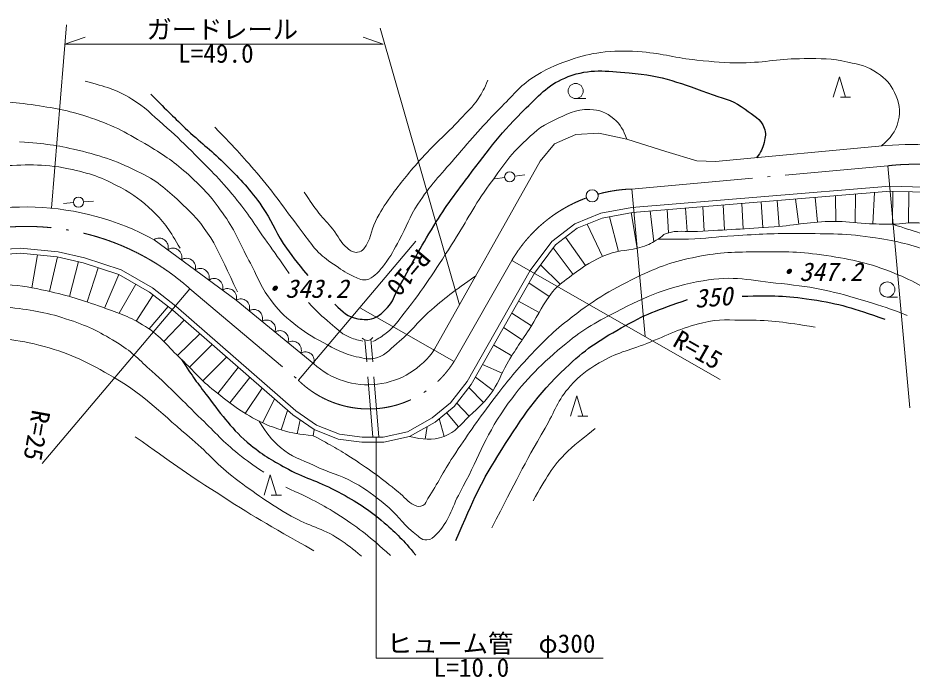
# Model space of a CAD drawing. Units: millimetres, scale not verified. Extents: x 40000 to 680144, y 20000 to 380000.
# Drawn here: x 303643 to 392152, y 268864 to 334156 of the extents above; entities that cross this region are included whole.
import ezdxf
from ezdxf.enums import TextEntityAlignment as Align

# ---------------------------------------------------------------- set-up
doc = ezdxf.new("R2010")
doc.units = ezdxf.units.MM
doc.header["$LTSCALE"] = 1000
doc.linetypes.add('DASHED', pattern=[7.5, 6, -1.5])
doc.linetypes.add('LONG_DASHED_DOTTED', pattern=[15.25, 12, -1.5, 0.25, -1.5])
for name, color, linetype, lineweight in [('M-BGD', 7, 'Continuous', 13), ('M-BMK', 2, 'LONG_DASHED_DOTTED', 13), ('M-STR-HTXT', 7, 'Continuous', 13)]:
    doc.layers.add(name, color=color, linetype=linetype, lineweight=lineweight)
doc.styles.add('ＭＳ ゴシック', font='')
doc.styles.get('ＭＳ ゴシック').set_extended_font_data('MS Gothic')

msp = doc.modelspace()

# ---------------------------------------------------------------- linework, layer by layer
at = {"layer": 'M-BGD'}
for p, q in [((384350, 326303), (384950, 328303)), ((384950, 328303), (385550, 326303)), ((358852, 326163), (359852, 326163)), ((385050, 326303), (386050, 326303)), ((350833, 318210), (351824, 318346)), ((352815, 318482), (353806, 318618)), ((390219, 313722), (390232, 316970)), ((391808, 313849), (391834, 316924)), ((310144, 315936), (311141, 316011)), ((378980, 313501), (378784, 316063)), ((380944, 313730), (380621, 316213)), ((382785, 313935), (382542, 316370)), ((384603, 313997), (384583, 316537)), ((386519, 313866), (386553, 316698)), ((388263, 313757), (388420, 316851)), ((308150, 315786), (309147, 315861)), ((368032, 312867), (367898, 315173)), ((369889, 313001), (369731, 315323)), ((371582, 313045), (371431, 315462)), ((373592, 313157), (373459, 315628)), ((375431, 313257), (375293, 315778)), ((377382, 313379), (377215, 315935)), ((363092, 311033), (362214, 314460)), ((364924, 311337), (364338, 314867)), ((366577, 311985), (366241, 315037)), ((361491, 310519), (359983, 313710)), ((359823, 309619), (357843, 312422)), ((305036, 307429), (305571, 310691)), ((358589, 308740), (356632, 311369)), ((306778, 307056), (307557, 310503)), ((308736, 306564), (309645, 310015)), ((310510, 306019), (311604, 309412)), ((357314, 307770), (355383, 309693)), ((312230, 305415), (313650, 308737)), ((313656, 304898), (315309, 307785)), ((356232, 306576), (354230, 307921)), ((315354, 304133), (317046, 306711)), ((389693, 306503), (390693, 306503)), ((316634, 303350), (318511, 305560)), ((355228, 304976), (353198, 306101)), ((354473, 303671), (352529, 304920)), ((318094, 302102), (320107, 304206)), ((319428, 300722), (321649, 302860)), ((353551, 302259), (351716, 303487)), ((320634, 299549), (322860, 301802)), ((352529, 300691), (350736, 301757)), ((321938, 298224), (324290, 300553)), ((323442, 296952), (325455, 299536)), ((351571, 298958), (349642, 299827)), ((324635, 296027), (326590, 298544)), ((350674, 297263), (348934, 298577)), ((326155, 294974), (327805, 297480)), ((349741, 296077), (348285, 297547)), ((358354, 294717), (358954, 296717)), ((358954, 296717), (359554, 294717)), ((327856, 294049), (329057, 296390)), ((348325, 294706), (347087, 296012)), ((329692, 293361), (330322, 295286)), ((347266, 293638), (346072, 295062)), ((331299, 292973), (331568, 294333)), ((345829, 292708), (345346, 294468)), ((359054, 294717), (360054, 294717)), ((332885, 292768), (332962, 293379)), ((343961, 292431), (344163, 293692)), ((328026, 286890), (328626, 288890)), ((328626, 288890), (329226, 286890)), ((328726, 286890), (329726, 286890))]:
    msp.add_line(p, q, dxfattribs=at)
at = {"layer": 'M-BGD', "linetype": 'DASHED'}
for p, q in [((338775, 292627), (337992, 302254)), ((339370, 292627), (338582, 302320))]:
    msp.add_line(p, q, dxfattribs=at)
at = {"layer": 'M-BGD'}
for points in [[(389564, 321523), (372675, 319915), (370853, 319997), (367761, 320908), (363924, 322151), (361135, 322730), (358872, 322620), (356746, 321681), (355338, 319970), (344889, 301349)], [(301192, 311147), (303916, 311349), (307615, 311000), (310229, 310392), (313854, 309196), (316965, 307411), (319284, 305589), (331155, 295222), (333198, 293823), (335480, 292921), (337726, 292627), (339805, 292627), (342216, 293161), (344646, 294541), (346468, 296032), (348106, 298130), (354341, 309132), (356494, 312021), (358758, 313751), (361334, 314800), (364408, 315389), (389954, 317478), (394445, 317349)], [(301263, 310651), (303911, 310848), (307535, 310505), (310093, 309910), (313650, 308737), (316684, 306995), (318965, 305203), (330848, 294826), (332962, 293379), (335354, 292434), (337693, 292127), (339860, 292127), (342398, 292689), (344930, 294127), (346828, 295680), (348523, 297851), (354760, 308858), (356853, 311666), (359008, 313313), (361477, 314319), (364476, 314893), (389967, 316978), (394390, 316851)], [(317122, 312188), (325246, 306190), (332921, 299896)], [(332921, 299896), (325246, 306190), (317122, 312188)]]:
    msp.add_lwpolyline(points, dxfattribs=at)
for centre, radius in [((358852, 326913), 750), ((352320, 318414), 500), ((309645, 315898), 500), ((389693, 307253), 750)]:
    msp.add_circle(centre, radius, dxfattribs=at)
for centre, radius, start, end in [((392038, 289642), 31976, 76.29616, 94.43714), ((304374, 288744), 26686, 61.46282, 114.36681), ((317627, 311455), 890, 342.58053, 124.54125), ((318981, 310455), 890, 342.58053, 124.54125), ((320335, 309456), 890, 342.58053, 124.54125), ((321689, 308456), 890, 342.58053, 124.54125), ((323043, 307456), 890, 342.58053, 124.54125), ((324397, 306457), 890, 342.58053, 124.54125), ((325714, 305457), 870, 338.73105, 122.55559), ((326993, 304408), 870, 338.73105, 122.55559), ((328272, 303359), 870, 338.73105, 122.55559), ((329552, 302310), 870, 338.73105, 122.55559), ((330831, 301260), 870, 338.73105, 122.55559), ((338217, 302906), 690, 224.28732, 325.67752), ((332110, 300211), 870, 338.73105, 122.55559), ((338281, 305759), 7944, 227.56845, 326.27473)]:
    msp.add_arc(centre, radius, start, end, dxfattribs=at)
for points, knots in [([(323145, 323325), (325331, 321049), (325951, 320400), (327618, 318410), (329337, 316359), (330154, 315093), (331787, 312972), (332335, 312259), (332584, 311810), (333194, 311150), (333772, 310525), (334182, 310257), (334879, 309769), (335592, 309269), (335981, 308952), (336775, 308594), (337268, 308371), (337570, 308172), (338109, 308223), (338512, 308262), (338698, 308473), (339020, 308720), (339444, 309046), (339605, 309318), (339931, 309742), (340600, 310613), (340847, 311191), (341394, 312144), (342171, 313499), (342344, 314408), (343216, 315705), (344491, 317601), (345402, 318524), (346888, 320260), (348650, 322319), (349636, 323480), (351553, 325395), (352818, 326657), (353419, 327537), (354949, 328459), (356322, 329287), (357180, 329618), (358704, 330116), (359868, 330496), (360550, 330653), (361768, 330779), (363195, 330926), (364009, 330882), (365440, 330779), (367571, 330624), (368724, 330182), (370851, 329978), (372583, 329812), (373556, 329678), (375296, 329702), (377706, 329734), (379042, 330127), (381452, 330116), (383150, 330108), (384138, 330191), (385787, 329785), (386983, 329490), (387738, 329396), (388741, 328680), (389543, 328108), (389974, 327666), (390397, 326775), (390877, 325763), (391027, 325026), (390783, 323932), (390533, 322806), (389989, 322298), (389137, 321482)], [0, 0, 0, 0, 1, 1, 1, 2, 2, 2, 3, 3, 3, 4, 4, 4, 5, 5, 5, 6, 6, 6, 7, 7, 7, 8, 8, 8, 9, 9, 9, 10, 10, 10, 11, 11, 11, 12, 12, 12, 13, 13, 13, 14, 14, 14, 15, 15, 15, 16, 16, 16, 17, 17, 17, 18, 18, 18, 19, 19, 19, 20, 20, 20, 21, 21, 21, 22, 22, 22, 23, 23, 23, 24, 24, 24, 24]), ([(310307, 327878), (312424, 327307), (313279, 327128), (314924, 326118), (316257, 325300), (316851, 324619), (318030, 323592), (319169, 322600), (319777, 322009), (320846, 320942), (322570, 319219), (323560, 318267), (325111, 316387), (326468, 314742), (327064, 313693), (328300, 311956), (329161, 310745), (329432, 310363), (330495, 308850)], [0, 0, 0, 0, 1, 1, 1, 2, 2, 2, 3, 3, 3, 4, 4, 4, 5, 5, 5, 6, 6, 6, 6]), ([(331973, 316899), (332635, 315898), (332821, 315604), (333436, 314828), (333949, 314181), (334291, 313864), (334816, 313227), (335404, 312515), (335531, 311927), (336252, 311350), (336588, 311081), (336846, 310888), (337273, 310936), (337547, 310966), (337708, 311080), (337881, 311295), (338602, 312190), (338542, 312964), (339040, 314000), (339523, 315003), (339888, 315521), (340531, 316430), (341560, 317882), (342199, 318655), (343375, 319991), (344871, 321691), (345893, 322471), (347433, 324132), (348145, 324900), (348629, 325270), (349200, 326147), (349644, 326831), (349792, 327127), (350166, 327997)], [0, 0, 0, 0, 1, 1, 1, 2, 2, 2, 3, 3, 3, 4, 4, 4, 5, 5, 5, 6, 6, 6, 7, 7, 7, 8, 8, 8, 9, 9, 9, 10, 10, 10, 11, 11, 11, 11]), ([(288357, 325310), (290682, 325345), (291302, 325363), (293188, 325448), (295661, 325558), (297035, 325872), (299510, 325889), (301801, 325905), (303096, 325833), (305363, 325503), (307574, 325181), (308825, 324954), (310939, 324233), (313267, 323439), (314484, 322727), (316599, 321472), (318239, 320499), (319124, 319870), (320547, 318601), (322121, 317197), (322903, 316274), (324108, 314543), (325230, 312931), (325568, 311849), (326510, 310126), (327336, 308614), (327615, 307648), (328636, 306261), (329404, 305216), (329945, 304699), (330955, 303886), (332006, 303041), (332656, 302630), (333854, 302009), (335093, 301367), (335774, 300893), (337139, 300601), (337910, 300436), (338402, 300254), (339154, 300491), (340199, 300819), (340573, 301449), (341418, 302147), (342623, 303142), (343105, 303911), (344262, 304963), (345981, 306526), (346690, 306983), (348963, 308609)], [0, 0, 0, 0, 1, 1, 1, 2, 2, 2, 3, 3, 3, 4, 4, 4, 5, 5, 5, 6, 6, 6, 7, 7, 7, 8, 8, 8, 9, 9, 9, 10, 10, 10, 11, 11, 11, 12, 12, 12, 13, 13, 13, 14, 14, 14, 15, 15, 15, 16, 16, 16, 16]), ([(338777, 302100), (339423, 302436), (339643, 302583), (340143, 302970), (340951, 303592), (341248, 304118), (341883, 304916), (343883, 307432), (344816, 308987), (346571, 311680), (347979, 313838), (348558, 315186), (350068, 317275), (351374, 319080), (352010, 320198), (353621, 321738), (354690, 322760), (355310, 323391), (356657, 324002), (357990, 324606), (358784, 325144), (360246, 325078), (361239, 325034), (361859, 324805), (362621, 324167), (363339, 323565), (363556, 323062), (363924, 322151)], [0, 0, 0, 0, 1, 1, 1, 2, 2, 2, 3, 3, 3, 4, 4, 4, 5, 5, 5, 6, 6, 6, 7, 7, 7, 8, 8, 8, 9, 9, 9, 9]), ([(303806, 321881), (306464, 321674), (307352, 321577), (309563, 321053), (312107, 320449), (313518, 319945), (315857, 318775), (317634, 317887), (318456, 317059), (319915, 315711), (322863, 312989), (323433, 311077), (325382, 307015)], [0, 0, 0, 0, 1, 1, 1, 2, 2, 2, 3, 3, 3, 4, 4, 4, 4]), ([(253109, 308941), (255575, 309960), (256211, 310223), (258213, 311012), (260195, 311792), (261253, 312391), (263306, 312958), (266180, 313752), (267898, 313697), (270843, 314159), (273171, 314524), (274493, 314623), (276806, 315070), (281165, 315911), (283564, 316587), (287905, 317513), (290666, 318103), (292188, 318584), (294986, 318963), (297575, 319313), (299041, 319434), (301653, 319501), (304388, 319571), (305974, 319772), (308652, 319211), (310755, 318770), (311936, 318366), (313828, 317348), (315173, 316624), (315873, 316085), (316975, 315029), (318269, 313789), (318648, 313096), (319708, 311343)], [0, 0, 0, 0, 1, 1, 1, 2, 2, 2, 3, 3, 3, 4, 4, 4, 5, 5, 5, 6, 6, 6, 7, 7, 7, 8, 8, 8, 9, 9, 9, 10, 10, 10, 11, 11, 11, 11]), ([(421719, 306544), (418655, 305742), (417399, 305437), (414583, 305511), (411605, 305588), (409955, 306183), (407129, 307126), (405934, 307524), (405342, 307951), (404251, 308580), (402541, 309566), (401839, 310523), (400110, 311474), (398484, 312368), (397499, 312755), (395725, 313298), (394620, 313637), (393969, 313754), (392817, 313850), (391805, 313935), (391235, 313733), (390219, 313722), (389179, 313710), (388596, 313740), (387558, 313791), (386311, 313851), (385617, 314001), (384369, 313998), (382063, 313992), (380789, 313635), (378489, 313459), (375532, 313233), (373870, 313190), (370911, 313004), (369697, 312928), (368956, 313188), (367805, 312797), (367454, 312678), (367347, 312442), (367029, 312252), (366438, 311899), (366100, 311691), (365444, 311481), (364133, 311062), (363287, 311219), (362003, 310726), (360517, 310156), (359766, 309613), (358487, 308665), (357693, 308076), (357205, 307769), (356573, 307008), (355555, 305784), (355255, 304902), (354401, 303558), (353485, 302114), (352894, 301353), (352041, 299872), (351467, 298875), (351318, 298216), (350674, 297263), (349912, 296134), (349304, 295631), (348314, 294696), (347411, 293842), (346992, 293148), (345829, 292708), (344576, 292233), (343763, 292419), (342398, 292689)], [0, 0, 0, 0, 1, 1, 1, 2, 2, 2, 3, 3, 3, 4, 4, 4, 5, 5, 5, 6, 6, 6, 7, 7, 7, 8, 8, 8, 9, 9, 9, 10, 10, 10, 11, 11, 11, 12, 12, 12, 13, 13, 13, 14, 14, 14, 15, 15, 15, 16, 16, 16, 17, 17, 17, 18, 18, 18, 19, 19, 19, 20, 20, 20, 21, 21, 21, 22, 22, 22, 23, 23, 23, 23]), ([(390219, 313722), (391540, 313285), (391883, 313177), (392952, 312838), (395024, 312182), (396292, 312113), (398280, 311237), (399455, 310720), (400007, 310194), (400958, 309332), (402182, 308223), (402298, 307118), (403360, 305854), (403880, 305235), (404182, 304872), (404851, 304418), (405271, 304134), (405450, 304028), (405983, 303783)], [0, 0, 0, 0, 1, 1, 1, 2, 2, 2, 3, 3, 3, 4, 4, 4, 5, 5, 5, 6, 6, 6, 6]), ([(367029, 312252), (368452, 312218), (368851, 312222), (370017, 312252), (371769, 312297), (372740, 312494), (374490, 312583), (377044, 312712), (378476, 312839), (381033, 312804), (383971, 312763), (385641, 312830), (388542, 312362), (390773, 312002), (392035, 311733), (394146, 310927), (395660, 310348), (396477, 309904), (397818, 308994), (399736, 307692), (400429, 306481), (401932, 304715), (402562, 303974), (402643, 303317), (403395, 302700), (404178, 302057), (404745, 301836), (405714, 301540), (407304, 301055), (408305, 301423), (409965, 301347), (413502, 301186), (415552, 301644), (419021, 300933), (420394, 300651), (420934, 300556), (422499, 300049)], [0, 0, 0, 0, 1, 1, 1, 2, 2, 2, 3, 3, 3, 4, 4, 4, 5, 5, 5, 6, 6, 6, 7, 7, 7, 8, 8, 8, 9, 9, 9, 10, 10, 10, 11, 11, 11, 12, 12, 12, 12]), ([(332885, 292768), (334777, 291758), (335324, 291448), (336820, 290490), (338642, 289323), (339587, 288552), (341292, 287219), (341935, 286716), (342167, 286237), (342907, 285894), (343201, 285757), (343439, 285722), (343735, 285852), (344043, 285988), (344047, 286275), (344232, 286556), (345268, 288132), (345675, 289125), (346717, 290697), (348159, 292874), (348994, 294079), (350568, 296164), (351842, 297851), (352560, 298802), (354005, 300346), (355498, 301942), (356344, 302849), (358063, 304197), (360539, 306139), (362069, 307082), (364896, 308463), (367107, 309542), (368447, 310007), (370859, 310492), (373214, 310965), (374587, 310959), (376988, 310989), (379596, 311021), (381077, 311012), (383655, 310616), (386331, 310205), (387858, 309900), (390364, 308877), (392489, 308009), (393631, 307353), (395499, 306019), (397013, 304939), (397556, 304464), (399143, 302955)], [0, 0, 0, 0, 1, 1, 1, 2, 2, 2, 3, 3, 3, 4, 4, 4, 5, 5, 5, 6, 6, 6, 7, 7, 7, 8, 8, 8, 9, 9, 9, 10, 10, 10, 11, 11, 11, 12, 12, 12, 13, 13, 13, 14, 14, 14, 15, 15, 15, 16, 16, 16, 16]), ([(327530, 294209), (328300, 292970), (328648, 292456), (329642, 291600), (330755, 290642), (331630, 290456), (332955, 289820), (334476, 289088), (335450, 288934), (336930, 288122), (338212, 287418), (338851, 286882), (339994, 285968), (341183, 285019), (341570, 284172), (342769, 283235), (343254, 282856), (343520, 282424), (344135, 282448), (344549, 282465), (344753, 282696), (345047, 282987), (346379, 284307), (346500, 285527), (347407, 287169), (349187, 290394), (349731, 292472), (351838, 295493), (353710, 298178), (355062, 299499), (357553, 301622), (359414, 303208), (360638, 303898), (362812, 305017), (366005, 306661), (367934, 307473), (371467, 308123), (374444, 308671), (376200, 308141), (379211, 307833), (382576, 307489), (384455, 307056), (387688, 306062), (389263, 305578), (389833, 305406), (391675, 304686)], [0, 0, 0, 0, 1, 1, 1, 2, 2, 2, 3, 3, 3, 4, 4, 4, 5, 5, 5, 6, 6, 6, 7, 7, 7, 8, 8, 8, 9, 9, 9, 10, 10, 10, 11, 11, 11, 12, 12, 12, 13, 13, 13, 14, 14, 14, 15, 15, 15, 15]), ([(332885, 292768), (331402, 292951), (330903, 292983), (329692, 293361), (328826, 293632), (328339, 293800), (327530, 294209), (325667, 295151), (324756, 295931), (323108, 297212), (321711, 298299), (321122, 299131), (319827, 300338), (318452, 301621), (317862, 302579), (316275, 303590), (314736, 304570), (313726, 304875), (312010, 305495), (309916, 306250), (308715, 306615), (306544, 307110), (304996, 307462), (304111, 307629), (302527, 307731), (301461, 307799), (300843, 307888), (299794, 307689), (297881, 307326), (296955, 306609), (295146, 305887), (292099, 304671), (290398, 303971), (287392, 302657), (283757, 301069), (281781, 300046), (278157, 298433), (276095, 297515), (274904, 297084), (272856, 296136), (271300, 295415), (270404, 295044), (268942, 294148), (267662, 293363), (267120, 292670), (265886, 291814), (264784, 291050), (264157, 290628), (262979, 289986), (261664, 289269), (260763, 289178), (259501, 288371), (258166, 287517), (257633, 286750), (256395, 285762), (255352, 284930), (254590, 284671), (253662, 283712), (252530, 282543), (252579, 281118), (251109, 280419), (250161, 279969), (249555, 279870), (248476, 279880)], [0, 0, 0, 0, 1, 1, 1, 2, 2, 2, 3, 3, 3, 4, 4, 4, 5, 5, 5, 6, 6, 6, 7, 7, 7, 8, 8, 8, 9, 9, 9, 10, 10, 10, 11, 11, 11, 12, 12, 12, 13, 13, 13, 14, 14, 14, 15, 15, 15, 16, 16, 16, 17, 17, 17, 18, 18, 18, 19, 19, 19, 20, 20, 20, 21, 21, 21, 21]), ([(295146, 305887), (296968, 305753), (297442, 305719), (298915, 305639), (300483, 305554), (301373, 305668), (302931, 305473), (305245, 305183), (306561, 304976), (308770, 304231), (310779, 303553), (311861, 302996), (313657, 301870), (315049, 300998), (315658, 300268), (316887, 299178), (318890, 297403), (319879, 296265), (321815, 294416), (323230, 293065), (323923, 292191), (325459, 290979), (326414, 290225), (326768, 289960), (327985, 289157)], [0, 0, 0, 0, 1, 1, 1, 2, 2, 2, 3, 3, 3, 4, 4, 4, 5, 5, 5, 6, 6, 6, 7, 7, 7, 8, 8, 8, 8]), ([(332400, 305951), (333376, 304960), (333658, 304653), (334553, 303922), (335225, 303374), (335544, 302954), (336334, 302597), (336874, 302352), (337125, 302274), (337783, 302141)], [0, 0, 0, 0, 1, 1, 1, 2, 2, 2, 3, 3, 3, 3]), ([(350554, 283654), (353018, 288436), (353635, 289749), (355834, 293530), (356786, 295167), (357051, 296286), (358319, 297692), (359278, 298756), (359946, 299257), (361176, 299991), (362886, 301011), (364041, 301194), (365897, 301916), (368043, 302751), (369184, 303437), (371425, 303966), (373081, 304357), (374072, 304208), (375774, 304215), (378432, 304225), (379419, 304007), (382544, 303531)], [0, 0, 0, 0, 1, 1, 1, 2, 2, 2, 3, 3, 3, 4, 4, 4, 5, 5, 5, 6, 6, 6, 7, 7, 7, 7]), ([(287392, 302657), (288683, 302344), (289126, 302308), (290249, 302160), (293603, 301719), (295523, 302524), (298904, 302450), (301785, 302387), (303458, 302393), (306234, 301622), (309067, 300835), (310568, 300036), (313108, 298557), (316462, 296605), (317921, 294881), (320894, 292387), (322613, 290944), (323368, 289889), (325159, 288536), (327242, 286962), (328453, 286125), (330708, 284809), (332476, 283776), (333729, 283672), (335429, 282531), (336339, 281920), (336690, 281676), (337665, 280833)], [0, 0, 0, 0, 1, 1, 1, 2, 2, 2, 3, 3, 3, 4, 4, 4, 5, 5, 5, 6, 6, 6, 7, 7, 7, 8, 8, 8, 9, 9, 9, 9]), ([(354640, 286332), (356000, 288668), (356415, 289606), (358091, 291246), (359071, 292205), (359740, 292609), (360797, 293482), (360797, 293482), (360797, 293482), (360797, 293482)], [0, 0, 0, 0, 1, 1, 1, 2, 2, 2, 3, 3, 3, 3]), ([(315262, 292677), (319026, 289967), (320073, 289232), (323254, 287169), (326955, 284769), (328258, 284046), (332944, 281372)], [0, 0, 0, 0, 1, 1, 1, 2, 2, 2, 2]), ([(330180, 287666), (332737, 286488), (333564, 286100), (335563, 284809), (337635, 283471), (338342, 282841), (340533, 280916)], [0, 0, 0, 0, 1, 1, 1, 2, 2, 2, 2])]:
    msp.add_open_spline(points, degree=3, knots=knots, dxfattribs=at)
at = {"layer": 'M-BGD', "lineweight": 25}
for points, knots in [([(335007, 305787), (335835, 305036), (336260, 304510), (337306, 304359), (337906, 304271), (338294, 304199), (338859, 304421), (339487, 304667), (339756, 304992), (340225, 305477), (340807, 306078), (340869, 306612), (341281, 307340), (342570, 309619), (343217, 310939), (344573, 313179), (345874, 315327), (346726, 316455), (348238, 318459), (350323, 321222), (351473, 322816), (353953, 325230), (355406, 326645), (356219, 327615), (358115, 328336), (360319, 329173), (361788, 328877), (364140, 328708), (367492, 328468), (369293, 327648), (372464, 326534), (373744, 326084), (374564, 325944), (375632, 325105), (376447, 324465), (377143, 324208), (377524, 323244), (377729, 322726), (377612, 322365), (377500, 321820), (377367, 321176), (377166, 320908), (376765, 320304)], [0, 0, 0, 0, 1, 1, 1, 2, 2, 2, 3, 3, 3, 4, 4, 4, 5, 5, 5, 6, 6, 6, 7, 7, 7, 8, 8, 8, 9, 9, 9, 10, 10, 10, 11, 11, 11, 12, 12, 12, 13, 13, 13, 14, 14, 14, 14]), ([(316807, 326596), (318546, 324839), (319010, 324369), (320472, 322994), (321923, 321628), (322860, 320994), (324261, 319577), (325749, 318072), (326577, 317202), (327802, 315477), (328759, 314130), (328993, 313184), (329914, 311813), (330782, 310519), (331141, 310080), (332336, 308645)], [0, 0, 0, 0, 1, 1, 1, 2, 2, 2, 3, 3, 3, 4, 4, 4, 5, 5, 5, 5]), ([(346993, 282391), (348811, 286650), (349423, 288068), (351527, 291398), (353667, 294783), (354967, 296687), (357843, 299473), (359748, 301319), (361047, 302131), (363350, 303448), (365778, 304838), (366849, 305194), (369935, 306264)], [0, 0, 0, 0, 1, 1, 1, 2, 2, 2, 3, 3, 3, 4, 4, 4, 4]), ([(375318, 306596), (378463, 306659), (379533, 306659), (382192, 306264), (385092, 305834), (386196, 305431), (389439, 304318)], [0, 0, 0, 0, 1, 1, 1, 2, 2, 2, 2]), ([(319827, 300338), (320995, 298559), (321360, 298050), (322436, 296652), (323967, 294664), (324760, 293438), (326701, 291849), (328042, 290752), (328902, 290264), (330428, 289447), (332292, 288449), (333510, 288240), (335356, 287211), (337229, 286166), (338289, 285549), (339912, 284146), (341227, 283009), (341694, 282508), (343017, 280958)], [0, 0, 0, 0, 1, 1, 1, 2, 2, 2, 3, 3, 3, 4, 4, 4, 5, 5, 5, 6, 6, 6, 6])]:
    msp.add_open_spline(points, degree=3, knots=knots, dxfattribs=at)
at = {"layer": 'M-BMK'}
for p, q in [((364393, 317207), (389736, 319505)), ((346814, 300125), (352529, 310125)), ((320663, 307330), (331409, 298261))]:
    msp.add_line(p, q, dxfattribs=at)
at = {"layer": 'M-BMK', "linetype": 'Continuous'}
msp.add_circle((360478, 316524), 600, dxfattribs=at)
at = {"layer": 'M-BMK'}
for centre, radius, start, end in [((392402, 296270), 23388, 68.81161, 96.54457), ((364866, 302935), 14279, 91.89707, 105.4852), ((364866, 302935), 14279, 110.30053, 149.76539), ((304480, 289192), 24308, 48.26083, 114.53195), ((338364, 305369), 9945, 225.62017, 328.17469)]:
    msp.add_arc(centre, radius, start, end, dxfattribs=at)
at = {"layer": 'M-STR-HTXT'}
for p, q in [((306967, 315304), (308458, 333474)), ((347355, 305743), (339512, 333149)), ((308300, 331546), (310300, 332246)), ((339812, 331546), (337812, 332246)), ((308300, 331546), (339812, 331546)), ((389736, 319505), (391910, 295539)), ((364417, 317209), (365742, 302595)), ((331409, 298261), (343030, 312032)), ((352529, 310125), (373150, 298342)), ((320663, 307330), (306059, 290025)), ((346814, 300125), (337556, 305415))]:
    msp.add_line(p, q, dxfattribs=at)
msp.add_lwpolyline([(339117, 292627), (339117, 270727), (361561, 270727)], dxfattribs=at)

# ---------------------------------------------------------------- texts
at = {"layer": 'M-BGD', "style": 'ＭＳ ゴシック', "oblique": 15}
for s, p in [('・347.2', (382861, 309014)), ('・343.2', (331970, 307344))]:
    msp.add_text(s, height=1833, dxfattribs=at).set_placement(p, align=Align.MIDDLE_CENTER)
msp.add_text('350', height=1833, rotation=4.764, dxfattribs=at).set_placement((372478, 306492), align=Align.MIDDLE_CENTER)
at = {"layer": 'M-STR-HTXT', "style": 'ＭＳ ゴシック'}
for s, p in [('ガードレール', (323876, 331546)), ('ヒューム管\u3000φ300', (350491, 270727))]:
    msp.add_text(s, height=1833, dxfattribs=at).set_placement(p, align=Align.BOTTOM_CENTER)
for s, p in [('L=49.0', (323242, 331546)), ('L=10.0', (348534, 270727))]:
    msp.add_text(s, height=1833, dxfattribs=at).set_placement(p, align=Align.TOP_CENTER)
for s, rotation, p in [('R=10', 229.838, (341189, 309849)), ('R=15', 330.255, (370228, 300012)), ('R=25', 259.919, (304087, 293057))]:
    msp.add_text(s, height=1833, rotation=rotation, dxfattribs=at).set_placement(p, align=Align.BOTTOM_CENTER)

doc.saveas('drawing.dxf')
